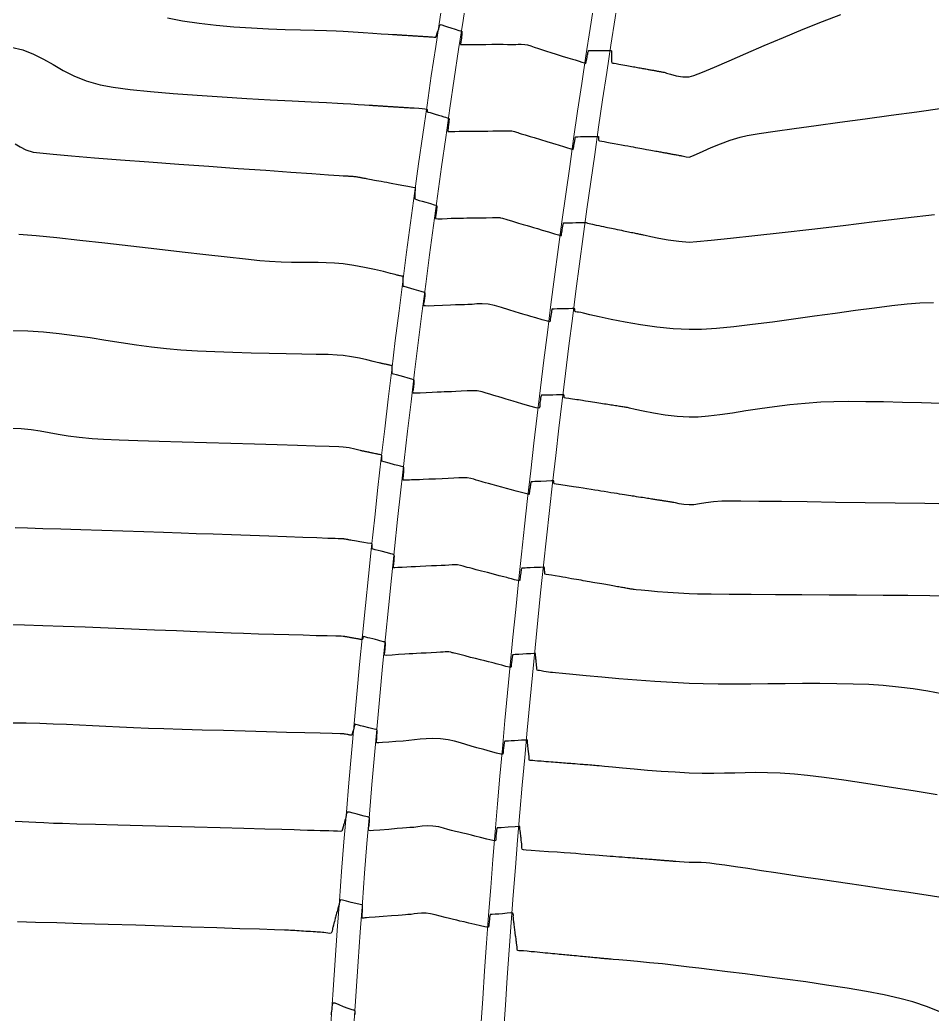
# Model space of a CAD drawing. Header units: millimetres. Extents: x 340454 to 342791, y 6993867 to 6995092.
# Drawn here: x 341936.1 to 342015.2, y 6994591.7 to 6994678 of the extents above; entities that cross this region are included whole.
import ezdxf

# ---------------------------------------------------------------- set-up
doc = ezdxf.new("R2010")
doc.units = ezdxf.units.MM
doc.header["$LTSCALE"] = 10
for name, color, linetype in [('T-HM-CURVA_INTERMEDIARIA', 45, 'Continuous'), ('T-HM-CURVA_MESTRA', 20, 'Continuous'), ('URB-Calçadas', 2, 'Continuous'), ('URB-Quadras', 3, 'Continuous')]:
    doc.layers.add(name, color=color, linetype=linetype)

msp = doc.modelspace()

# ---------------------------------------------------------------- linework, layer by layer
at = {"layer": 'T-HM-CURVA_INTERMEDIARIA', "color": 45, "linetype": 'Continuous', "lineweight": -3, "flags": 128}
for points, elevation in [([(341948.898, 6994678.131), (341950.219, 6994677.877), (341951.641, 6994677.667), (341953.131, 6994677.498), (341954.655, 6994677.364), (341956.181, 6994677.261), (341957.677, 6994677.182), (341959.108, 6994677.125), (341960.442, 6994677.082), (341961.646, 6994677.05), (341962.687, 6994677.023), (341963.532, 6994676.997), (341964.149, 6994676.967), (341965.012, 6994676.908), (341965.884, 6994676.851), (341966.713, 6994676.799), (341967.448, 6994676.754), (341968.038, 6994676.718), (341968.431, 6994676.695), (341968.577, 6994676.686), (341968.671, 6994676.68), (341968.725, 6994676.677), (341968.772, 6994676.674), (341968.826, 6994676.671), (341968.881, 6994676.667), (341968.939, 6994676.663), (341968.999, 6994676.66), (341969.062, 6994676.656), (341969.127, 6994676.651), (341969.195, 6994676.647), (341969.266, 6994676.643), (341969.34, 6994676.638), (341969.417, 6994676.633), (341969.498, 6994676.628), (341969.583, 6994676.623), (341969.672, 6994676.617), (341969.765, 6994676.611), (341969.862, 6994676.605), (341969.913, 6994676.602), (341969.965, 6994676.598), (341970.019, 6994676.595), (341970.073, 6994676.591), (341970.129, 6994676.588), (341970.187, 6994676.584), (341970.246, 6994676.581), (341970.307, 6994676.577), (341970.37, 6994676.573), (341970.434, 6994676.569), (341970.5, 6994676.564), (341970.568, 6994676.56), (341970.638, 6994676.556), (341970.71, 6994676.551), (341970.784, 6994676.546), (341970.861, 6994676.542), (341970.939, 6994676.537), (341971.021, 6994676.531), (341971.104, 6994676.526), (341971.191, 6994676.521), (341971.28, 6994676.515), (341971.373, 6994676.509), (341971.468, 6994676.503), (341971.567, 6994676.497), (341971.669, 6994676.49), (341971.776, 6994676.484), (341971.895, 6994676.476), (341971.999, 6994676.469), (341972.088, 6994676.457), (341972.167, 6994676.459), (341972.221, 6994676.589), (341972.29, 6994676.8), (341972.353, 6994676.975), (341972.396, 6994677.095), (341972.43, 6994677.189), (341972.463, 6994677.283), (341972.492, 6994677.422), (341972.559, 6994677.549), (341972.692, 6994677.532), (341972.92, 6994677.449), (341973.195, 6994677.35), (341973.487, 6994677.259), (341973.856, 6994677.143), (341974.172, 6994677.045), (341974.309, 6994677.002), (341974.374, 6994676.982), (341974.43, 6994676.967), (341974.441, 6994676.891), (341974.44, 6994676.838), (341974.437, 6994676.785), (341974.432, 6994676.726), (341974.425, 6994676.664), (341974.418, 6994676.606), (341974.41, 6994676.548), (341974.402, 6994676.479), (341974.387, 6994676.363), (341974.367, 6994676.202), (341974.351, 6994676.077), (341974.339, 6994675.98), (341974.324, 6994675.901), (341974.321, 6994675.832), (341974.485, 6994675.826), (341974.861, 6994675.829), (341975.309, 6994675.833), (341975.661, 6994675.833), (341976.061, 6994675.834), (341976.514, 6994675.834), (341977.023, 6994675.835), (341977.55, 6994675.835), (341978.025, 6994675.835), (341978.403, 6994675.834), (341978.642, 6994675.834), (341978.809, 6994675.834), (341978.941, 6994675.834), (341979.107, 6994675.834), (341979.326, 6994675.846), (341979.579, 6994675.857), (341979.884, 6994675.834), (341980.138, 6994675.778), (341980.406, 6994675.692), (341980.71, 6994675.584), (341981.07, 6994675.465), (341981.437, 6994675.351), (341981.783, 6994675.243), (341982.159, 6994675.126), (341982.616, 6994674.984), (341983.139, 6994674.822), (341983.633, 6994674.669), (341984.027, 6994674.547), (341984.253, 6994674.477), (341984.429, 6994674.423), (341984.606, 6994674.368), (341984.828, 6994674.298), (341985.076, 6994674.22), (341985.197, 6994674.185), (341985.213, 6994674.276), (341985.223, 6994674.33), (341985.24, 6994674.429), (341985.268, 6994674.582), (341985.291, 6994674.713), (341985.31, 6994674.82), (341985.329, 6994674.925), (341985.343, 6994675.001), (341985.355, 6994675.062), (341985.367, 6994675.119), (341985.38, 6994675.17), (341985.404, 6994675.244), (341985.427, 6994675.289), (341985.486, 6994675.286), (341985.553, 6994675.286), (341985.741, 6994675.291), (341986.186, 6994675.3), (341986.72, 6994675.306), (341987.099, 6994675.304), (341987.299, 6994675.297), (341987.372, 6994675.288), (341987.387, 6994675.282), (341987.4, 6994675.264), (341987.413, 6994675.215), (341987.409, 6994675.123), (341987.399, 6994675.004), (341987.405, 6994674.88), (341987.411, 6994674.755), (341987.416, 6994674.629), (341987.422, 6994674.499), (341987.417, 6994674.35), (341987.434, 6994674.238), (341987.532, 6994674.208), (341987.653, 6994674.199), (341987.814, 6994674.169), (341988.046, 6994674.127), (341988.23, 6994674.093), (341988.404, 6994674.062), (341988.575, 6994674.03), (341988.729, 6994674.002), (341988.886, 6994673.974), (341989.028, 6994673.948), (341989.171, 6994673.921), (341989.302, 6994673.897), (341989.433, 6994673.874), (341989.555, 6994673.851), (341989.676, 6994673.829), (341989.789, 6994673.808), (341989.901, 6994673.788), (341990.007, 6994673.769), (341990.111, 6994673.75), (341990.209, 6994673.732), (341990.306, 6994673.714), (341990.398, 6994673.697), (341990.488, 6994673.681), (341990.575, 6994673.665), (341990.659, 6994673.65), (341990.74, 6994673.635), (341990.82, 6994673.62), (341990.896, 6994673.606), (341990.971, 6994673.593), (341991.043, 6994673.58), (341991.113, 6994673.567), (341991.181, 6994673.554), (341991.247, 6994673.542), (341991.311, 6994673.531), (341991.374, 6994673.519), (341991.435, 6994673.508), (341991.494, 6994673.497), (341991.552, 6994673.487), (341991.608, 6994673.476), (341991.663, 6994673.466), (341991.718, 6994673.456), (341991.769, 6994673.447), (341991.851, 6994673.432), (341991.907, 6994673.422), (341991.965, 6994673.411), (341992.057, 6994673.395), (341992.192, 6994673.345), (341992.538, 6994673.234), (341993.025, 6994673.108), (341993.586, 6994673.018), (341994.149, 6994673.013), (341994.561, 6994673.131), (341995.309, 6994673.422), (341996.345, 6994673.856), (341997.615, 6994674.404), (341999.069, 6994675.036), (342000.656, 6994675.722), (342002.324, 6994676.434), (342004.023, 6994677.141), (342005.702, 6994677.814), (342007.308, 6994678.423)], 698), ([(341935.339, 6994675.58), (341936.371, 6994675.345), (341937.292, 6994674.993), (341938.148, 6994674.558), (341938.985, 6994674.074), (341939.85, 6994673.573), (341940.79, 6994673.091), (341941.85, 6994672.659), (341943.078, 6994672.312), (341944.198, 6994672.113), (341945.673, 6994671.923), (341947.427, 6994671.743), (341949.388, 6994671.574), (341951.481, 6994671.416), (341953.634, 6994671.272), (341955.771, 6994671.142), (341957.82, 6994671.026), (341959.706, 6994670.926), (341961.356, 6994670.843), (341962.695, 6994670.777), (341963.651, 6994670.73), (341964.149, 6994670.703), (341964.803, 6994670.659), (341965.445, 6994670.618), (341965.999, 6994670.584), (341966.387, 6994670.561), (341966.535, 6994670.552), (341966.586, 6994670.549), (341966.64, 6994670.545), (341966.699, 6994670.542), (341966.763, 6994670.537), (341966.832, 6994670.533), (341966.906, 6994670.528), (341966.988, 6994670.523), (341967.077, 6994670.518), (341967.175, 6994670.511), (341967.228, 6994670.508), (341967.283, 6994670.504), (341967.341, 6994670.501), (341967.403, 6994670.497), (341967.467, 6994670.493), (341967.536, 6994670.488), (341967.608, 6994670.484), (341967.685, 6994670.479), (341967.766, 6994670.474), (341967.852, 6994670.468), (341967.944, 6994670.463), (341968.042, 6994670.456), (341968.094, 6994670.453), (341968.147, 6994670.45), (341968.202, 6994670.446), (341968.259, 6994670.443), (341968.318, 6994670.439), (341968.379, 6994670.435), (341968.443, 6994670.431), (341968.509, 6994670.427), (341968.578, 6994670.422), (341968.649, 6994670.418), (341968.723, 6994670.413), (341968.8, 6994670.408), (341968.881, 6994670.403), (341968.965, 6994670.398), (341969.052, 6994670.392), (341969.144, 6994670.387), (341969.239, 6994670.381), (341969.34, 6994670.374), (341969.443, 6994670.368), (341969.555, 6994670.361), (341969.668, 6994670.353), (341969.792, 6994670.346), (341969.917, 6994670.338), (341970.055, 6994670.329), (341970.307, 6994670.315), (341970.709, 6994670.291), (341971.004, 6994670.269), (341971.234, 6994670.232), (341971.353, 6994670.208), (341971.435, 6994670.193), (341971.434, 6994670.104), (341971.43, 6994670.047), (341971.433, 6994669.988), (341971.506, 6994669.962), (341971.671, 6994669.913), (341971.867, 6994669.856), (341972.111, 6994669.781), (341972.396, 6994669.695), (341972.629, 6994669.624), (341972.867, 6994669.551), (341973.026, 6994669.503), (341973.164, 6994669.461), (341973.252, 6994669.434), (341973.306, 6994669.422), (341973.319, 6994669.35), (341973.319, 6994669.291), (341973.316, 6994669.238), (341973.312, 6994669.179), (341973.305, 6994669.117), (341973.294, 6994669.019), (341973.286, 6994668.952), (341973.276, 6994668.873), (341973.255, 6994668.69), (341973.235, 6994668.52), (341973.225, 6994668.432), (341973.211, 6994668.359), (341973.207, 6994668.284), (341973.41, 6994668.28), (341973.822, 6994668.287), (341974.19, 6994668.293), (341974.401, 6994668.295), (341974.568, 6994668.296), (341974.779, 6994668.298), (341975.03, 6994668.3), (341975.376, 6994668.303), (341975.798, 6994668.307), (341976.275, 6994668.31), (341976.693, 6994668.314), (341977.124, 6994668.317), (341977.53, 6994668.32), (341977.872, 6994668.322), (341978.112, 6994668.324), (341978.373, 6994668.332), (341978.585, 6994668.339), (341978.77, 6994668.328), (341979.006, 6994668.268), (341979.165, 6994668.209), (341979.283, 6994668.173), (341979.401, 6994668.138), (341979.587, 6994668.082), (341979.93, 6994667.978), (341980.343, 6994667.853), (341980.713, 6994667.741), (341981.243, 6994667.581), (341981.812, 6994667.409), (341982.301, 6994667.261), (341982.591, 6994667.174), (341982.793, 6994667.113), (341982.953, 6994667.064), (341983.155, 6994667.003), (341983.501, 6994666.891), (341983.889, 6994666.766), (341984.096, 6994666.72), (341984.127, 6994666.821), (341984.135, 6994666.952), (341984.154, 6994667.061), (341984.173, 6994667.171), (341984.199, 6994667.326), (341984.219, 6994667.442), (341984.235, 6994667.537), (341984.247, 6994667.598), (341984.259, 6994667.655), (341984.271, 6994667.707), (341984.292, 6994667.774), (341984.316, 6994667.823), (341984.376, 6994667.823), (341984.483, 6994667.824), (341984.731, 6994667.826), (341985.027, 6994667.827), (341985.341, 6994667.832), (341985.751, 6994667.84), (341986.112, 6994667.843), (341986.277, 6994667.834), (341986.291, 6994667.744), (341986.287, 6994667.645), (341986.285, 6994667.557), (341986.296, 6994667.48), (341986.381, 6994667.457), (341986.561, 6994667.428), (341986.776, 6994667.393), (341986.996, 6994667.353), (341987.301, 6994667.297), (341987.639, 6994667.235), (341987.957, 6994667.177), (341988.288, 6994667.117), (341988.555, 6994667.068), (341988.827, 6994667.018), (341989.08, 6994666.972), (341989.284, 6994666.935), (341989.495, 6994666.896), (341989.695, 6994666.86), (341989.855, 6994666.831), (341990.025, 6994666.8), (341990.186, 6994666.77), (341990.315, 6994666.747), (341990.454, 6994666.721), (341990.646, 6994666.686), (341990.81, 6994666.656), (341990.972, 6994666.627), (341991.109, 6994666.602), (341991.246, 6994666.577), (341991.365, 6994666.555), (341991.481, 6994666.534), (341991.585, 6994666.515), (341991.686, 6994666.496), (341991.778, 6994666.48), (341991.866, 6994666.464), (341991.947, 6994666.449), (341992.025, 6994666.435), (341992.097, 6994666.421), (341992.166, 6994666.409), (341992.231, 6994666.397), (341992.293, 6994666.386), (341992.352, 6994666.375), (341992.407, 6994666.365), (341992.461, 6994666.355), (341992.511, 6994666.346), (341992.56, 6994666.337), (341992.65, 6994666.32), (341992.732, 6994666.305), (341992.808, 6994666.292), (341992.878, 6994666.279), (341992.943, 6994666.267), (341993.003, 6994666.256), (341993.059, 6994666.246), (341993.111, 6994666.236), (341993.206, 6994666.219), (341993.29, 6994666.204), (341993.364, 6994666.19), (341993.431, 6994666.178), (341993.491, 6994666.167), (341993.545, 6994666.157), (341993.645, 6994666.122), (341993.877, 6994666.064), (341994.149, 6994666.047), (341994.369, 6994666.123), (341994.784, 6994666.31), (341995.359, 6994666.575), (341996.058, 6994666.888), (341996.848, 6994667.216), (341997.694, 6994667.529), (341998.562, 6994667.796), (341999.187, 6994667.926), (342000.217, 6994668.098), (342001.592, 6994668.306), (342003.257, 6994668.544), (342005.152, 6994668.806), (342007.221, 6994669.088), (342009.406, 6994669.383), (342011.649, 6994669.686), (342013.893, 6994669.992), (342016.08, 6994670.296)], 699), ([(342015.324, 6994653.414), (342014.135, 6994653.369), (342013.038, 6994653.287), (342011.717, 6994653.147), (342010.211, 6994652.962), (342008.564, 6994652.742), (342006.815, 6994652.498), (342005.006, 6994652.243), (342003.18, 6994651.987), (342001.376, 6994651.743), (341999.637, 6994651.521), (341998.003, 6994651.332), (341996.516, 6994651.189), (341995.218, 6994651.103), (341994.149, 6994651.085), (341992.758, 6994651.157), (341991.336, 6994651.302), (341989.933, 6994651.5), (341988.6, 6994651.727), (341987.387, 6994651.963), (341986.345, 6994652.185), (341985.525, 6994652.373), (341984.976, 6994652.505), (341984.75, 6994652.559), (341984.549, 6994652.59), (341984.424, 6994652.61), (341984.328, 6994652.617), (341984.247, 6994652.637), (341984.231, 6994652.776), (341984.229, 6994652.901), (341984.144, 6994652.912), (341984.001, 6994652.909), (341983.672, 6994652.903), (341983.29, 6994652.894), (341982.987, 6994652.888), (341982.687, 6994652.882), (341982.435, 6994652.876), (341982.327, 6994652.874), (341982.275, 6994652.878), (341982.248, 6994652.835), (341982.227, 6994652.765), (341982.213, 6994652.704), (341982.202, 6994652.647), (341982.191, 6994652.586), (341982.173, 6994652.466), (341982.151, 6994652.326), (341982.139, 6994652.248), (341982.127, 6994652.171), (341982.115, 6994652.095), (341982.103, 6994652.019), (341982.1, 6994651.893), (341982.064, 6994651.767), (341981.848, 6994651.809), (341981.386, 6994651.942), (341980.852, 6994652.105), (341980.417, 6994652.235), (341980.14, 6994652.314), (341979.924, 6994652.376), (341979.708, 6994652.438), (341979.431, 6994652.517), (341979.054, 6994652.636), (341978.507, 6994652.816), (341977.877, 6994653.013), (341977.251, 6994653.187), (341976.715, 6994653.293), (341976.18, 6994653.331), (341975.72, 6994653.315), (341975.315, 6994653.279), (341974.949, 6994653.254), (341974.651, 6994653.247), (341974.42, 6994653.242), (341974.188, 6994653.236), (341973.891, 6994653.229), (341973.433, 6994653.21), (341972.748, 6994653.176), (341972.017, 6994653.146), (341971.523, 6994653.135), (341971.267, 6994653.142), (341971.173, 6994653.155), (341971.153, 6994653.165), (341971.134, 6994653.193), (341971.122, 6994653.258), (341971.148, 6994653.378), (341971.195, 6994653.576), (341971.223, 6994653.854), (341971.238, 6994653.998), (341971.244, 6994654.061), (341971.247, 6994654.12), (341971.249, 6994654.173), (341971.248, 6994654.23), (341971.243, 6994654.285), (341971.18, 6994654.315), (341970.906, 6994654.394), (341970.308, 6994654.566), (341969.709, 6994654.739), (341969.433, 6994654.818), (341969.352, 6994654.841), (341969.351, 6994654.98), (341969.352, 6994655.15), (341969.352, 6994655.252), (341969.352, 6994655.336), (341969.352, 6994655.403), (341969.352, 6994655.47), (341969.353, 6994655.592), (341969.352, 6994655.7), (341969.289, 6994655.713), (341969.199, 6994655.731), (341969.117, 6994655.748), (341969.042, 6994655.764), (341968.974, 6994655.778), (341968.911, 6994655.791), (341968.853, 6994655.804), (341968.799, 6994655.815), (341968.65, 6994655.855), (341968.24, 6994655.963), (341967.624, 6994656.117), (341966.854, 6994656.297), (341965.983, 6994656.481), (341965.063, 6994656.65), (341964.149, 6994656.782), (341963.391, 6994656.855), (341962.668, 6994656.893), (341961.957, 6994656.908), (341961.233, 6994656.909), (341960.474, 6994656.907), (341959.658, 6994656.914), (341958.761, 6994656.938), (341957.759, 6994656.993), (341956.923, 6994657.065), (341955.676, 6994657.195), (341954.088, 6994657.371), (341952.228, 6994657.582), (341950.167, 6994657.82), (341947.976, 6994658.073), (341945.724, 6994658.331), (341943.481, 6994658.585), (341941.317, 6994658.824), (341939.304, 6994659.037), (341937.51, 6994659.215), (341936.006, 6994659.347)], 701), ([(342015.974, 6994644.69), (342014.304, 6994644.736), (342012.638, 6994644.778), (342011.009, 6994644.812), (342009.452, 6994644.833), (342008, 6994644.839), (342006.689, 6994644.824), (342005.551, 6994644.785), (342004.202, 6994644.691), (342002.866, 6994644.557), (342001.554, 6994644.393), (342000.28, 6994644.213), (341999.057, 6994644.029), (341997.897, 6994643.853), (341996.814, 6994643.698), (341995.819, 6994643.576), (341994.927, 6994643.5), (341994.149, 6994643.482), (341993.103, 6994643.544), (341992.05, 6994643.669), (341991.051, 6994643.831), (341990.165, 6994644.004), (341989.453, 6994644.161), (341988.973, 6994644.276), (341988.787, 6994644.323), (341988.694, 6994644.337), (341988.601, 6994644.352), (341988.505, 6994644.367), (341988.404, 6994644.383), (341988.303, 6994644.398), (341988.197, 6994644.415), (341988.089, 6994644.432), (341987.976, 6994644.45), (341987.862, 6994644.468), (341987.742, 6994644.486), (341987.621, 6994644.505), (341987.493, 6994644.526), (341987.364, 6994644.546), (341987.227, 6994644.567), (341987.09, 6994644.589), (341986.943, 6994644.612), (341986.797, 6994644.635), (341986.638, 6994644.66), (341986.482, 6994644.684), (341986.312, 6994644.711), (341986.14, 6994644.738), (341985.959, 6994644.766), (341985.774, 6994644.795), (341985.579, 6994644.826), (341985.378, 6994644.857), (341985.167, 6994644.89), (341985.014, 6994644.914), (341984.883, 6994644.935), (341984.719, 6994644.961), (341984.552, 6994644.987), (341984.409, 6994645.009), (341984.23, 6994645.037), (341984.033, 6994645.068), (341983.862, 6994645.095), (341983.695, 6994645.121), (341983.446, 6994645.152), (341983.309, 6994645.182), (341983.293, 6994645.278), (341983.295, 6994645.362), (341983.289, 6994645.442), (341983.18, 6994645.441), (341982.928, 6994645.433), (341982.626, 6994645.423), (341982.309, 6994645.414), (341981.898, 6994645.402), (341981.542, 6994645.392), (341981.388, 6994645.388), (341981.337, 6994645.393), (341981.309, 6994645.348), (341981.287, 6994645.269), (341981.275, 6994645.217), (341981.264, 6994645.16), (341981.255, 6994645.099), (341981.238, 6994644.987), (341981.206, 6994644.769), (341981.205, 6994644.595), (341981.202, 6994644.409), (341981.133, 6994644.279), (341980.879, 6994644.31), (341980.329, 6994644.451), (341979.622, 6994644.655), (341978.895, 6994644.873), (341978.286, 6994645.059), (341977.933, 6994645.165), (341977.643, 6994645.245), (341977.413, 6994645.309), (341977.123, 6994645.389), (341976.847, 6994645.479), (341976.543, 6994645.586), (341976.191, 6994645.689), (341975.773, 6994645.765), (341975.358, 6994645.788), (341974.879, 6994645.778), (341974.384, 6994645.749), (341973.919, 6994645.717), (341973.532, 6994645.697), (341973.183, 6994645.686), (341972.911, 6994645.678), (341972.638, 6994645.67), (341972.289, 6994645.659), (341971.866, 6994645.64), (341971.336, 6994645.61), (341970.81, 6994645.584), (341970.466, 6994645.575), (341970.29, 6994645.578), (341970.226, 6994645.587), (341970.212, 6994645.593), (341970.199, 6994645.616), (341970.192, 6994645.68), (341970.212, 6994645.793), (341970.242, 6994645.905), (341970.251, 6994646.009), (341970.259, 6994646.093), (341970.265, 6994646.155), (341970.271, 6994646.218), (341970.282, 6994646.329), (341970.291, 6994646.428), (341970.296, 6994646.49), (341970.299, 6994646.543), (341970.301, 6994646.594), (341970.3, 6994646.644), (341970.294, 6994646.708), (341970.244, 6994646.742), (341970.105, 6994646.781), (341969.779, 6994646.871), (341969.39, 6994646.979), (341969.076, 6994647.066), (341968.754, 6994647.155), (341968.502, 6994647.226), (341968.399, 6994647.256), (341968.398, 6994647.332), (341968.397, 6994647.435), (341968.396, 6994647.593), (341968.395, 6994647.74), (341968.394, 6994647.84), (341968.394, 6994647.906), (341968.393, 6994647.959), (341968.333, 6994647.972), (341968.259, 6994647.987), (341968.189, 6994648.002), (341968.124, 6994648.015), (341968.063, 6994648.028), (341968.005, 6994648.04), (341967.951, 6994648.051), (341967.9, 6994648.062), (341967.806, 6994648.082), (341967.722, 6994648.099), (341967.646, 6994648.115), (341967.577, 6994648.129), (341967.515, 6994648.142), (341967.458, 6994648.154), (341967.406, 6994648.165), (341967.337, 6994648.179), (341967.275, 6994648.192), (341967.221, 6994648.203), (341967.088, 6994648.239), (341966.729, 6994648.333), (341966.2, 6994648.461), (341965.557, 6994648.604), (341964.855, 6994648.738), (341964.149, 6994648.843), (341963.623, 6994648.883), (341962.824, 6994648.916), (341961.792, 6994648.943), (341960.569, 6994648.969), (341959.195, 6994648.995), (341957.712, 6994649.024), (341956.159, 6994649.058), (341954.578, 6994649.101), (341953.009, 6994649.155), (341951.493, 6994649.222), (341950.072, 6994649.306), (341948.811, 6994649.415), (341947.525, 6994649.566), (341946.217, 6994649.747), (341944.893, 6994649.948), (341943.555, 6994650.158), (341942.207, 6994650.366), (341940.855, 6994650.56), (341939.501, 6994650.73), (341938.149, 6994650.866), (341936.804, 6994650.955), (341935.469, 6994650.987)], 702), ([(342017.007, 6994635.958), (342014.579, 6994635.993), (342012.017, 6994636.03), (342009.408, 6994636.068), (342006.835, 6994636.104), (342004.385, 6994636.137), (342002.143, 6994636.166), (342000.195, 6994636.188), (341998.626, 6994636.203), (341997.522, 6994636.207), (341996.967, 6994636.201), (341996.249, 6994636.142), (341995.603, 6994636.056), (341995.034, 6994635.968), (341994.548, 6994635.901), (341994.149, 6994635.879), (341993.695, 6994635.916), (341993.27, 6994635.987), (341992.953, 6994636.055), (341992.824, 6994636.087), (341992.729, 6994636.101), (341992.678, 6994636.109), (341992.623, 6994636.118), (341992.565, 6994636.127), (341992.504, 6994636.137), (341992.438, 6994636.147), (341992.368, 6994636.158), (341992.293, 6994636.17), (341992.212, 6994636.183), (341992.125, 6994636.196), (341992.031, 6994636.211), (341991.981, 6994636.219), (341991.929, 6994636.227), (341991.875, 6994636.235), (341991.818, 6994636.244), (341991.759, 6994636.254), (341991.697, 6994636.263), (341991.633, 6994636.273), (341991.565, 6994636.284), (341991.494, 6994636.295), (341991.419, 6994636.307), (341991.341, 6994636.319), (341991.258, 6994636.332), (341991.172, 6994636.346), (341991.079, 6994636.36), (341990.983, 6994636.375), (341990.878, 6994636.392), (341990.771, 6994636.408), (341990.653, 6994636.427), (341990.532, 6994636.446), (341990.396, 6994636.467), (341990.26, 6994636.489), (341990.103, 6994636.513), (341989.946, 6994636.538), (341989.764, 6994636.566), (341989.575, 6994636.596), (341989.367, 6994636.629), (341989.214, 6994636.653), (341989.073, 6994636.675), (341988.897, 6994636.702), (341988.714, 6994636.731), (341988.544, 6994636.758), (341988.332, 6994636.791), (341988.108, 6994636.826), (341987.898, 6994636.859), (341987.637, 6994636.9), (341987.36, 6994636.943), (341987.094, 6994636.985), (341986.764, 6994637.037), (341986.495, 6994637.079), (341986.242, 6994637.119), (341985.968, 6994637.162), (341985.635, 6994637.214), (341985.28, 6994637.27), (341984.94, 6994637.323), (341984.566, 6994637.382), (341984.115, 6994637.452), (341983.567, 6994637.538), (341983.02, 6994637.622), (341982.598, 6994637.688), (341982.427, 6994637.717), (341982.42, 6994637.807), (341982.42, 6994637.883), (341982.407, 6994637.964), (341982.203, 6994637.963), (341981.758, 6994637.946), (341981.278, 6994637.925), (341980.969, 6994637.912), (341980.759, 6994637.904), (341980.583, 6994637.898), (341980.507, 6994637.895), (341980.45, 6994637.896), (341980.427, 6994637.852), (341980.406, 6994637.775), (341980.395, 6994637.723), (341980.384, 6994637.666), (341980.375, 6994637.605), (341980.362, 6994637.511), (341980.341, 6994637.361), (341980.312, 6994637.156), (341980.29, 6994636.995), (341980.28, 6994636.927), (341980.272, 6994636.868), (341980.26, 6994636.784), (341980.169, 6994636.806), (341979.959, 6994636.864), (341979.708, 6994636.932), (341979.486, 6994636.991), (341979.147, 6994637.082), (341978.738, 6994637.192), (341978.307, 6994637.308), (341977.902, 6994637.416), (341977.454, 6994637.537), (341977.06, 6994637.643), (341976.734, 6994637.731), (341976.489, 6994637.797), (341976.275, 6994637.855), (341976.104, 6994637.901), (341975.89, 6994637.958), (341975.684, 6994638.024), (341975.459, 6994638.101), (341975.198, 6994638.175), (341974.888, 6994638.229), (341974.542, 6994638.245), (341974.166, 6994638.227), (341973.737, 6994638.195), (341973.231, 6994638.166), (341972.728, 6994638.147), (341972.151, 6994638.125), (341971.579, 6994638.102), (341971.088, 6994638.083), (341970.755, 6994638.07), (341970.379, 6994638.056), (341970.065, 6994638.044), (341969.901, 6994638.038), (341969.794, 6994638.034), (341969.687, 6994638.03), (341969.487, 6994638.02), (341969.329, 6994638.015), (341969.337, 6994638.101), (341969.347, 6994638.221), (341969.361, 6994638.382), (341969.372, 6994638.512), (341969.38, 6994638.602), (341969.388, 6994638.695), (341969.395, 6994638.775), (341969.402, 6994638.85), (341969.406, 6994638.913), (341969.409, 6994638.972), (341969.41, 6994639.025), (341969.407, 6994639.105), (341969.388, 6994639.16), (341969.307, 6994639.181), (341969.118, 6994639.229), (341968.892, 6994639.287), (341968.583, 6994639.37), (341968.117, 6994639.495), (341967.691, 6994639.611), (341967.503, 6994639.664), (341967.502, 6994639.748), (341967.501, 6994639.829), (341967.499, 6994639.906), (341967.498, 6994640.009), (341967.506, 6994640.112), (341967.495, 6994640.207), (341967.395, 6994640.237), (341967.296, 6994640.248), (341967.225, 6994640.263), (341967.159, 6994640.276), (341967.097, 6994640.289), (341967.037, 6994640.302), (341966.982, 6994640.313), (341966.929, 6994640.324), (341966.832, 6994640.344), (341966.744, 6994640.363), (341966.664, 6994640.379), (341966.592, 6994640.394), (341966.525, 6994640.408), (341966.464, 6994640.421), (341966.408, 6994640.433), (341966.356, 6994640.443), (341966.264, 6994640.463), (341966.184, 6994640.479), (341966.114, 6994640.494), (341966.053, 6994640.507), (341965.999, 6994640.518), (341965.928, 6994640.533), (341965.868, 6994640.545), (341965.816, 6994640.556), (341965.759, 6994640.568), (341965.699, 6994640.58), (341965.643, 6994640.592), (341965.502, 6994640.629), (341965.146, 6994640.718), (341964.665, 6994640.82), (341964.149, 6994640.903), (341963.76, 6994640.924), (341962.925, 6994640.955), (341961.71, 6994640.992), (341960.182, 6994641.036), (341958.409, 6994641.086), (341956.456, 6994641.14), (341954.39, 6994641.197), (341952.279, 6994641.258), (341950.188, 6994641.319), (341948.186, 6994641.382), (341946.337, 6994641.444), (341944.71, 6994641.505), (341943.37, 6994641.563), (341942.385, 6994641.619), (341941.257, 6994641.72), (341940.285, 6994641.85), (341939.426, 6994641.995), (341938.635, 6994642.143), (341937.868, 6994642.28), (341937.081, 6994642.395), (341936.228, 6994642.473), (341935.265, 6994642.502)], 703), ([(342016.645, 6994627.967), (342015.026, 6994627.994), (342013.103, 6994628.017), (342010.953, 6994628.036), (342008.653, 6994628.053), (342006.282, 6994628.067), (342003.915, 6994628.079), (342001.631, 6994628.091), (341999.507, 6994628.103), (341997.619, 6994628.116), (341996.045, 6994628.129), (341994.863, 6994628.145), (341994.149, 6994628.164), (341993.22, 6994628.215), (341992.284, 6994628.28), (341991.394, 6994628.351), (341990.606, 6994628.421), (341989.972, 6994628.481), (341989.548, 6994628.524), (341989.386, 6994628.54), (341989.313, 6994628.549), (341989.24, 6994628.559), (341989.165, 6994628.572), (341989.089, 6994628.585), (341989.009, 6994628.599), (341988.927, 6994628.614), (341988.842, 6994628.628), (341988.754, 6994628.644), (341988.663, 6994628.66), (341988.568, 6994628.676), (341988.47, 6994628.693), (341988.367, 6994628.711), (341988.262, 6994628.729), (341988.151, 6994628.749), (341988.038, 6994628.769), (341987.916, 6994628.79), (341987.793, 6994628.811), (341987.66, 6994628.834), (341987.527, 6994628.858), (341987.382, 6994628.883), (341987.237, 6994628.908), (341987.076, 6994628.936), (341986.916, 6994628.964), (341986.739, 6994628.995), (341986.559, 6994629.027), (341986.366, 6994629.06), (341986.166, 6994629.095), (341985.951, 6994629.133), (341985.795, 6994629.16), (341985.658, 6994629.184), (341985.487, 6994629.214), (341985.311, 6994629.244), (341985.156, 6994629.271), (341984.963, 6994629.305), (341984.764, 6994629.34), (341984.588, 6994629.37), (341984.367, 6994629.409), (341984.14, 6994629.448), (341983.938, 6994629.484), (341983.685, 6994629.528), (341983.423, 6994629.574), (341983.188, 6994629.615), (341982.895, 6994629.666), (341982.532, 6994629.729), (341982.197, 6994629.787), (341981.969, 6994629.827), (341981.757, 6994629.855), (341981.635, 6994629.885), (341981.617, 6994629.984), (341981.618, 6994630.081), (341981.611, 6994630.157), (341981.604, 6994630.227), (341981.599, 6994630.289), (341981.593, 6994630.352), (341981.591, 6994630.419), (341981.581, 6994630.479), (341981.479, 6994630.479), (341981.25, 6994630.467), (341980.977, 6994630.452), (341980.702, 6994630.44), (341980.357, 6994630.425), (341980.057, 6994630.412), (341979.916, 6994630.406), (341979.834, 6994630.402), (341979.767, 6994630.399), (341979.682, 6994630.395), (341979.624, 6994630.396), (341979.602, 6994630.348), (341979.585, 6994630.288), (341979.571, 6994630.223), (341979.561, 6994630.166), (341979.553, 6994630.104), (341979.539, 6994630.006), (341979.532, 6994629.947), (341979.519, 6994629.85), (341979.499, 6994629.698), (341979.48, 6994629.56), (341979.466, 6994629.453), (341979.461, 6994629.359), (341979.444, 6994629.282), (341979.294, 6994629.312), (341979.004, 6994629.392), (341978.745, 6994629.464), (341978.595, 6994629.503), (341978.476, 6994629.534), (341978.326, 6994629.573), (341978.083, 6994629.637), (341977.68, 6994629.742), (341977.181, 6994629.872), (341976.656, 6994630.009), (341976.146, 6994630.142), (341975.685, 6994630.263), (341975.32, 6994630.358), (341975.101, 6994630.415), (341974.906, 6994630.465), (341974.712, 6994630.516), (341974.531, 6994630.574), (341974.322, 6994630.639), (341974.061, 6994630.687), (341973.837, 6994630.695), (341973.593, 6994630.682), (341973.315, 6994630.659), (341972.987, 6994630.638), (341972.627, 6994630.622), (341972.244, 6994630.604), (341971.812, 6994630.585), (341971.308, 6994630.562), (341970.813, 6994630.539), (341970.4, 6994630.519), (341970.029, 6994630.502), (341969.658, 6994630.485), (341969.263, 6994630.465), (341968.892, 6994630.446), (341968.615, 6994630.433), (341968.504, 6994630.431), (341968.505, 6994630.486), (341968.512, 6994630.539), (341968.518, 6994630.605), (341968.526, 6994630.708), (341968.538, 6994630.865), (341968.549, 6994631.002), (341968.557, 6994631.106), (341968.564, 6994631.197), (341968.57, 6994631.266), (341968.574, 6994631.329), (341968.577, 6994631.388), (341968.577, 6994631.441), (341968.575, 6994631.495), (341968.568, 6994631.549), (341968.505, 6994631.581), (341968.415, 6994631.605), (341968.278, 6994631.641), (341967.997, 6994631.714), (341967.448, 6994631.857), (341966.911, 6994631.998), (341966.666, 6994632.066), (341966.662, 6994632.117), (341966.663, 6994632.173), (341966.661, 6994632.248), (341966.659, 6994632.32), (341966.657, 6994632.409), (341966.655, 6994632.498), (341966.536, 6994632.522), (341966.257, 6994632.569), (341965.925, 6994632.626), (341965.598, 6994632.683), (341965.307, 6994632.734), (341965.109, 6994632.768), (341964.919, 6994632.801), (341964.799, 6994632.822), (341964.709, 6994632.838), (341964.635, 6994632.851), (341964.582, 6994632.86), (341964.535, 6994632.868), (341964.466, 6994632.88), (341964.417, 6994632.889), (341964.35, 6994632.901), (341964.289, 6994632.911), (341964.234, 6994632.921), (341964.184, 6994632.929), (341964.107, 6994632.933), (341963.928, 6994632.94), (341963.714, 6994632.948), (341963.445, 6994632.957), (341962.802, 6994632.981), (341961.845, 6994633.015), (341960.635, 6994633.058), (341959.231, 6994633.108), (341957.692, 6994633.163), (341956.08, 6994633.22), (341954.453, 6994633.277), (341952.871, 6994633.332), (341951.395, 6994633.383), (341950.088, 6994633.427), (341948.551, 6994633.478), (341946.847, 6994633.533), (341945.041, 6994633.592), (341943.199, 6994633.652), (341941.384, 6994633.711), (341939.661, 6994633.767), (341938.096, 6994633.818), (341936.752, 6994633.862), (341935.695, 6994633.897)], 704), ([(342015.64, 6994610.736), (342013.563, 6994611.067), (342011.477, 6994611.396), (342009.451, 6994611.708), (342007.552, 6994611.991), (342005.847, 6994612.23), (342004.405, 6994612.413), (342003.292, 6994612.526), (342002.039, 6994612.607), (342000.931, 6994612.647), (341999.93, 6994612.656), (341999, 6994612.644), (341998.105, 6994612.622), (341997.209, 6994612.598), (341996.275, 6994612.585), (341995.267, 6994612.59), (341994.149, 6994612.625), (341992.942, 6994612.689), (341991.718, 6994612.769), (341990.52, 6994612.858), (341989.387, 6994612.952), (341988.362, 6994613.043), (341987.484, 6994613.125), (341986.796, 6994613.192), (341986.337, 6994613.239), (341986.149, 6994613.258), (341986.002, 6994613.269), (341985.855, 6994613.281), (341985.703, 6994613.293), (341985.54, 6994613.306), (341985.35, 6994613.321), (341985.203, 6994613.332), (341985.063, 6994613.343), (341984.965, 6994613.351), (341984.903, 6994613.356), (341984.84, 6994613.361), (341984.703, 6994613.372), (341984.451, 6994613.392), (341984.245, 6994613.408), (341984.03, 6994613.425), (341983.874, 6994613.437), (341983.741, 6994613.448), (341983.574, 6994613.461), (341983.405, 6994613.474), (341983.26, 6994613.486), (341983.079, 6994613.5), (341982.894, 6994613.515), (341982.736, 6994613.527), (341982.538, 6994613.543), (341982.337, 6994613.559), (341982.164, 6994613.573), (341981.947, 6994613.59), (341981.725, 6994613.607), (341981.535, 6994613.622), (341981.296, 6994613.641), (341981.005, 6994613.664), (341980.747, 6994613.685), (341980.577, 6994613.698), (341980.399, 6994613.707), (341980.292, 6994613.721), (341980.279, 6994613.788), (341980.276, 6994613.866), (341980.255, 6994614.062), (341980.234, 6994614.26), (341980.226, 6994614.334), (341980.217, 6994614.409), (341980.206, 6994614.512), (341980.191, 6994614.652), (341980.175, 6994614.803), (341980.164, 6994614.912), (341980.157, 6994614.978), (341980.15, 6994615.043), (341980.129, 6994615.235), (341980.11, 6994615.415), (341980.102, 6994615.491), (341980.02, 6994615.488), (341979.83, 6994615.476), (341979.603, 6994615.461), (341979.323, 6994615.445), (341978.994, 6994615.426), (341978.712, 6994615.409), (341978.481, 6994615.395), (341978.287, 6994615.384), (341978.204, 6994615.379), (341978.15, 6994615.38), (341978.122, 6994615.321), (341978.109, 6994615.272), (341978.096, 6994615.205), (341978.088, 6994615.153), (341978.081, 6994615.101), (341978.07, 6994615.005), (341978.046, 6994614.802), (341978.023, 6994614.607), (341978.028, 6994614.399), (341977.983, 6994614.262), (341977.812, 6994614.274), (341977.441, 6994614.36), (341976.93, 6994614.497), (341976.339, 6994614.656), (341975.727, 6994614.813), (341975.245, 6994614.946), (341974.781, 6994615.093), (341974.309, 6994615.243), (341973.803, 6994615.382), (341973.235, 6994615.5), (341972.58, 6994615.584), (341971.919, 6994615.618), (341971.34, 6994615.604), (341970.817, 6994615.557), (341970.326, 6994615.495), (341969.843, 6994615.432), (341969.344, 6994615.387), (341968.711, 6994615.345), (341968.093, 6994615.301), (341967.559, 6994615.263), (341967.24, 6994615.244), (341967.088, 6994615.239), (341967.036, 6994615.241), (341967.027, 6994615.244), (341967.02, 6994615.257), (341967.016, 6994615.3), (341967.027, 6994615.384), (341967.041, 6994615.462), (341967.045, 6994615.528), (341967.049, 6994615.593), (341967.054, 6994615.677), (341967.061, 6994615.776), (341967.071, 6994615.943), (341967.08, 6994616.08), (341967.083, 6994616.143), (341967.085, 6994616.202), (341967.085, 6994616.255), (341967.081, 6994616.317), (341967.071, 6994616.374), (341967.01, 6994616.394), (341966.814, 6994616.443), (341966.377, 6994616.551), (341965.917, 6994616.664), (341965.649, 6994616.73), (341965.462, 6994616.777), (341965.34, 6994616.807), (341965.238, 6994616.834), (341965.164, 6994616.851), (341965.142, 6994616.777), (341965.105, 6994616.65), (341965.057, 6994616.487), (341965.024, 6994616.372), (341964.998, 6994616.284), (341964.98, 6994616.222), (341964.962, 6994616.16), (341964.924, 6994616.021), (341964.885, 6994615.895), (341964.797, 6994615.91), (341964.729, 6994615.922), (341964.666, 6994615.933), (341964.605, 6994615.944), (341964.548, 6994615.953), (341964.494, 6994615.963), (341964.443, 6994615.972), (341964.349, 6994615.988), (341964.263, 6994616.003), (341964.186, 6994616.017), (341964.114, 6994616.024), (341963.873, 6994616.03), (341963.198, 6994616.048), (341962.156, 6994616.076), (341960.813, 6994616.111), (341959.236, 6994616.153), (341957.492, 6994616.2), (341955.648, 6994616.25), (341953.77, 6994616.301), (341951.925, 6994616.353), (341950.18, 6994616.402), (341948.601, 6994616.448), (341947.256, 6994616.489), (341945.971, 6994616.535), (341944.743, 6994616.589), (341943.557, 6994616.647), (341942.402, 6994616.707), (341941.266, 6994616.767), (341940.136, 6994616.823), (341939, 6994616.872), (341937.846, 6994616.913), (341936.661, 6994616.941), (341935.433, 6994616.955)], 706), ([(342016.345, 6994601.773), (342014.705, 6994602.021), (342013.003, 6994602.276), (342011.295, 6994602.529), (342009.637, 6994602.773), (342008.084, 6994603.001), (342006.694, 6994603.207), (342005.523, 6994603.383), (342004.248, 6994603.576), (342002.951, 6994603.772), (342001.662, 6994603.967), (342000.415, 6994604.154), (341999.241, 6994604.33), (341998.173, 6994604.487), (341997.243, 6994604.623), (341996.484, 6994604.73), (341995.928, 6994604.804), (341995.606, 6994604.84), (341995.187, 6994604.86), (341994.849, 6994604.857), (341994.525, 6994604.85), (341994.149, 6994604.856), (341993.712, 6994604.882), (341993.303, 6994604.916), (341992.999, 6994604.944), (341992.874, 6994604.957), (341992.777, 6994604.964), (341992.723, 6994604.969), (341992.665, 6994604.973), (341992.603, 6994604.978), (341992.536, 6994604.983), (341992.463, 6994604.989), (341992.384, 6994604.995), (341992.298, 6994605.002), (341992.204, 6994605.01), (341992.153, 6994605.014), (341992.1, 6994605.018), (341992.044, 6994605.022), (341991.985, 6994605.027), (341991.923, 6994605.032), (341991.858, 6994605.037), (341991.789, 6994605.043), (341991.716, 6994605.048), (341991.638, 6994605.054), (341991.555, 6994605.061), (341991.468, 6994605.068), (341991.374, 6994605.075), (341991.275, 6994605.083), (341991.166, 6994605.092), (341991.054, 6994605.101), (341990.927, 6994605.111), (341990.797, 6994605.121), (341990.647, 6994605.133), (341990.497, 6994605.145), (341990.316, 6994605.159), (341990.129, 6994605.174), (341989.919, 6994605.19), (341989.763, 6994605.203), (341989.616, 6994605.214), (341989.433, 6994605.229), (341989.24, 6994605.244), (341989.055, 6994605.259), (341988.825, 6994605.277), (341988.579, 6994605.296), (341988.34, 6994605.315), (341988.042, 6994605.339), (341987.797, 6994605.358), (341987.563, 6994605.377), (341987.306, 6994605.397), (341986.996, 6994605.421), (341986.662, 6994605.448), (341986.331, 6994605.474), (341985.965, 6994605.503), (341985.526, 6994605.538), (341985.139, 6994605.568), (341984.747, 6994605.599), (341984.327, 6994605.632), (341983.856, 6994605.669), (341983.311, 6994605.713), (341982.707, 6994605.754), (341981.953, 6994605.8), (341981.162, 6994605.85), (341980.444, 6994605.9), (341979.998, 6994605.941), (341979.776, 6994605.971), (341979.695, 6994605.99), (341979.677, 6994606), (341979.651, 6994606.034), (341979.624, 6994606.125), (341979.619, 6994606.279), (341979.631, 6994606.396), (341979.619, 6994606.494), (341979.604, 6994606.631), (341979.584, 6994606.799), (341979.573, 6994606.897), (341979.562, 6994606.996), (341979.55, 6994607.097), (341979.538, 6994607.2), (341979.519, 6994607.365), (341979.504, 6994607.499), (341979.498, 6994607.549), (341979.492, 6994607.6), (341979.473, 6994607.797), (341979.448, 6994607.989), (341979.396, 6994607.988), (341979.338, 6994607.982), (341979.052, 6994607.962), (341978.44, 6994607.922), (341977.829, 6994607.881), (341977.551, 6994607.862), (341977.498, 6994607.864), (341977.473, 6994607.82), (341977.455, 6994607.746), (341977.444, 6994607.688), (341977.436, 6994607.634), (341977.428, 6994607.568), (341977.408, 6994607.383), (341977.385, 6994607.175), (341977.376, 6994607.094), (341977.368, 6994607.014), (341977.371, 6994606.88), (341977.338, 6994606.744), (341977.106, 6994606.778), (341976.611, 6994606.897), (341976.037, 6994607.044), (341975.57, 6994607.161), (341975.267, 6994607.233), (341975.026, 6994607.29), (341974.792, 6994607.345), (341974.511, 6994607.412), (341974.164, 6994607.494), (341973.889, 6994607.559), (341973.542, 6994607.641), (341973.21, 6994607.735), (341972.845, 6994607.849), (341972.424, 6994607.954), (341971.925, 6994608.025), (341971.421, 6994608.037), (341970.989, 6994608.003), (341970.61, 6994607.951), (341970.267, 6994607.912), (341969.911, 6994607.888), (341969.629, 6994607.868), (341969.273, 6994607.843), (341968.811, 6994607.802), (341968.089, 6994607.733), (341967.308, 6994607.665), (341966.776, 6994607.63), (341966.499, 6994607.624), (341966.397, 6994607.633), (341966.375, 6994607.642), (341966.359, 6994607.663), (341966.342, 6994607.72), (341966.343, 6994607.827), (341966.372, 6994607.973), (341966.399, 6994608.08), (341966.404, 6994608.155), (341966.408, 6994608.23), (341966.415, 6994608.364), (341966.422, 6994608.479), (341966.425, 6994608.542), (341966.426, 6994608.601), (341966.425, 6994608.654), (341966.42, 6994608.727), (341966.409, 6994608.776), (341966.349, 6994608.793), (341966.235, 6994608.82), (341965.967, 6994608.884), (341965.648, 6994608.96), (341965.352, 6994609.043), (341964.996, 6994609.148), (341964.679, 6994609.228), (341964.5, 6994609.235), (341964.411, 6994609.038), (341964.397, 6994608.872), (341964.38, 6994608.813), (341964.363, 6994608.753), (341964.333, 6994608.646), (341964.29, 6994608.495), (341964.251, 6994608.359), (341964.223, 6994608.259), (341964.202, 6994608.186), (341964.181, 6994608.112), (341964.135, 6994607.947), (341964.083, 6994607.765), (341964.063, 6994607.658), (341964.028, 6994607.57), (341963.909, 6994607.562), (341963.642, 6994607.571), (341963.289, 6994607.587), (341962.91, 6994607.601), (341962.567, 6994607.611), (341962.138, 6994607.622), (341961.633, 6994607.636), (341961.058, 6994607.652), (341960.423, 6994607.67), (341959.881, 6994607.685), (341958.825, 6994607.713), (341957.345, 6994607.754), (341955.53, 6994607.803), (341953.472, 6994607.859), (341951.259, 6994607.92), (341948.982, 6994607.982), (341946.732, 6994608.044), (341944.598, 6994608.103), (341942.671, 6994608.156), (341941.039, 6994608.202), (341939.795, 6994608.237), (341939.026, 6994608.26), (341938.188, 6994608.292), (341937.491, 6994608.328), (341936.879, 6994608.363), (341936.295, 6994608.395), (341935.684, 6994608.419)], 707), ([(342016.027, 6994591.843), (342014.804, 6994592.335), (342013.533, 6994592.766), (342012.405, 6994593.071), (342011.049, 6994593.372), (342009.51, 6994593.669), (342007.833, 6994593.958), (342006.065, 6994594.237), (342004.252, 6994594.504), (342002.439, 6994594.755), (342000.673, 6994594.988), (341999, 6994595.2), (341997.465, 6994595.389), (341996.114, 6994595.553), (341994.993, 6994595.689), (341994.149, 6994595.793), (341993, 6994595.932), (341991.834, 6994596.06), (341990.703, 6994596.174), (341989.658, 6994596.273), (341988.751, 6994596.354), (341988.035, 6994596.415), (341987.561, 6994596.454), (341987.382, 6994596.468), (341987.297, 6994596.477), (341987.211, 6994596.485), (341987.122, 6994596.494), (341987.029, 6994596.502), (341986.934, 6994596.511), (341986.836, 6994596.521), (341986.736, 6994596.53), (341986.631, 6994596.54), (341986.524, 6994596.55), (341986.412, 6994596.561), (341986.299, 6994596.572), (341986.179, 6994596.583), (341986.058, 6994596.594), (341985.929, 6994596.607), (341985.8, 6994596.619), (341985.662, 6994596.632), (341985.523, 6994596.645), (341985.374, 6994596.659), (341985.226, 6994596.673), (341985.064, 6994596.689), (341984.904, 6994596.704), (341984.729, 6994596.72), (341984.552, 6994596.737), (341984.365, 6994596.755), (341984.173, 6994596.773), (341983.97, 6994596.792), (341983.822, 6994596.806), (341983.696, 6994596.818), (341983.537, 6994596.833), (341983.376, 6994596.849), (341983.237, 6994596.862), (341983.063, 6994596.878), (341982.88, 6994596.896), (341982.714, 6994596.912), (341982.508, 6994596.931), (341982.299, 6994596.951), (341982.119, 6994596.968), (341981.893, 6994596.989), (341981.661, 6994597.011), (341981.46, 6994597.031), (341981.207, 6994597.054), (341980.949, 6994597.079), (341980.723, 6994597.1), (341980.44, 6994597.127), (341980.094, 6994597.16), (341979.784, 6994597.189), (341979.573, 6994597.209), (341979.385, 6994597.206), (341979.251, 6994597.24), (341979.214, 6994597.367), (341979.214, 6994597.534), (341979.194, 6994597.698), (341979.171, 6994597.883), (341979.159, 6994597.978), (341979.147, 6994598.072), (341979.127, 6994598.238), (341979.104, 6994598.419), (341979.095, 6994598.496), (341979.085, 6994598.574), (341979.069, 6994598.703), (341979.05, 6994598.856), (341979.037, 6994598.967), (341979.023, 6994599.076), (341979.01, 6994599.183), (341978.997, 6994599.29), (341978.978, 6994599.447), (341978.961, 6994599.578), (341978.953, 6994599.649), (341978.944, 6994599.72), (341978.921, 6994599.908), (341978.9, 6994600.08), (341978.892, 6994600.145), (341978.903, 6994600.29), (341978.851, 6994600.482), (341978.672, 6994600.502), (341978.353, 6994600.462), (341977.968, 6994600.416), (341977.645, 6994600.392), (341977.316, 6994600.368), (341977.06, 6994600.349), (341976.955, 6994600.341), (341976.899, 6994600.341), (341976.877, 6994600.294), (341976.862, 6994600.234), (341976.85, 6994600.166), (341976.842, 6994600.108), (341976.835, 6994600.046), (341976.821, 6994599.91), (341976.803, 6994599.74), (341976.793, 6994599.642), (341976.784, 6994599.545), (341976.773, 6994599.382), (341976.753, 6994599.245), (341976.681, 6994599.243), (341976.599, 6994599.256), (341976.436, 6994599.292), (341976.053, 6994599.379), (341975.555, 6994599.493), (341975.044, 6994599.61), (341974.624, 6994599.706), (341974.266, 6994599.788), (341973.987, 6994599.852), (341973.708, 6994599.916), (341973.35, 6994599.998), (341972.977, 6994600.092), (341972.558, 6994600.205), (341972.122, 6994600.317), (341971.702, 6994600.409), (341971.328, 6994600.461), (341970.935, 6994600.467), (341970.597, 6994600.438), (341970.302, 6994600.396), (341970.035, 6994600.363), (341969.757, 6994600.342), (341969.537, 6994600.325), (341969.259, 6994600.304), (341968.916, 6994600.277), (341968.321, 6994600.231), (341967.612, 6994600.177), (341966.925, 6994600.124), (341966.399, 6994600.084), (341966.168, 6994600.066), (341966.027, 6994600.055), (341965.936, 6994600.048), (341965.878, 6994600.044), (341965.781, 6994600.036), (341965.784, 6994600.095), (341965.79, 6994600.214), (341965.8, 6994600.434), (341965.806, 6994600.562), (341965.809, 6994600.62), (341965.812, 6994600.679), (341965.817, 6994600.781), (341965.822, 6994600.873), (341965.824, 6994600.936), (341965.825, 6994600.995), (341965.823, 6994601.048), (341965.817, 6994601.131), (341965.798, 6994601.181), (341965.747, 6994601.186), (341965.599, 6994601.22), (341965.252, 6994601.3), (341964.838, 6994601.396), (341964.434, 6994601.506), (341964.09, 6994601.603), (341963.894, 6994601.614), (341963.814, 6994601.432), (341963.804, 6994601.287), (341963.785, 6994601.218), (341963.74, 6994601.056), (341963.69, 6994600.874), (341963.669, 6994600.799), (341963.648, 6994600.723), (341963.616, 6994600.605), (341963.575, 6994600.456), (341963.542, 6994600.335), (341963.512, 6994600.228), (341963.486, 6994600.131), (341963.459, 6994600.033), (341963.415, 6994599.872), (341963.377, 6994599.733), (341963.359, 6994599.67), (341963.342, 6994599.607), (341963.29, 6994599.416), (341963.241, 6994599.237), (341963.224, 6994599.176), (341963.221, 6994599.081), (341963.192, 6994598.894), (341963.106, 6994598.743), (341962.973, 6994598.709), (341962.819, 6994598.741), (341962.635, 6994598.775), (341962.47, 6994598.786), (341962.339, 6994598.795), (341962.179, 6994598.806), (341962.021, 6994598.817), (341961.894, 6994598.825), (341961.74, 6994598.836), (341961.526, 6994598.85), (341961.316, 6994598.864), (341961.11, 6994598.878), (341960.907, 6994598.892), (341960.708, 6994598.905), (341960.512, 6994598.919), (341960.319, 6994598.932), (341960.13, 6994598.945), (341959.945, 6994598.958), (341959.76, 6994598.97), (341959.575, 6994598.977), (341959.388, 6994598.981), (341959.06, 6994598.992), (341958.195, 6994599.021), (341956.872, 6994599.066), (341955.171, 6994599.122), (341953.17, 6994599.188), (341950.949, 6994599.26), (341948.588, 6994599.336), (341946.165, 6994599.413), (341943.76, 6994599.487), (341941.453, 6994599.556), (341939.322, 6994599.617), (341937.447, 6994599.667), (341935.907, 6994599.703)], 708), ([(341965.168, 6994591.667), (341965.169, 6994591.732), (341965.17, 6994591.79), (341965.169, 6994591.871), (341965.166, 6994591.937), (341965.156, 6994592.015), (341965.1, 6994592.03), (341965.052, 6994592.046), (341964.907, 6994592.096), (341964.567, 6994592.213), (341964.161, 6994592.353), (341963.779, 6994592.51), (341963.459, 6994592.647), (341963.257, 6994592.665), (341963.179, 6994592.506), (341963.164, 6994592.285), (341963.169, 6994592.171), (341963.157, 6994592.105), (341963.138, 6994591.996), (341963.102, 6994591.795), (341963.08, 6994591.672)], 709)]:
    msp.add_lwpolyline(points, dxfattribs=dict(at, elevation=elevation))
at = {"layer": 'T-HM-CURVA_MESTRA', "color": 20, "linetype": 'Continuous', "lineweight": -3, "flags": 128}
for points, elevation in [([(341935.687, 6994667.195), (341936.126, 6994666.936), (341936.629, 6994666.688), (341937.259, 6994666.492), (341937.848, 6994666.411), (341938.987, 6994666.298), (341940.588, 6994666.159), (341942.565, 6994665.998), (341944.83, 6994665.822), (341947.296, 6994665.637), (341949.876, 6994665.446), (341952.482, 6994665.258), (341955.028, 6994665.076), (341957.426, 6994664.906), (341959.589, 6994664.755), (341961.431, 6994664.627), (341962.862, 6994664.528), (341963.797, 6994664.463), (341964.149, 6994664.439), (341964.377, 6994664.425), (341964.493, 6994664.418), (341964.547, 6994664.414), (341964.601, 6994664.411), (341964.659, 6994664.407), (341964.711, 6994664.404), (341964.778, 6994664.399), (341964.844, 6994664.395), (341964.898, 6994664.392), (341964.964, 6994664.388), (341965.052, 6994664.382), (341965.139, 6994664.377), (341965.189, 6994664.368), (341965.246, 6994664.358), (341965.31, 6994664.346), (341965.385, 6994664.332), (341965.472, 6994664.316), (341965.522, 6994664.307), (341965.575, 6994664.298), (341965.634, 6994664.287), (341965.698, 6994664.275), (341965.769, 6994664.262), (341965.848, 6994664.248), (341965.935, 6994664.232), (341966.035, 6994664.214), (341966.143, 6994664.194), (341966.274, 6994664.17), (341966.411, 6994664.145), (341966.593, 6994664.112), (341966.725, 6994664.088), (341966.864, 6994664.062), (341967.035, 6994664.031), (341967.228, 6994663.996), (341967.436, 6994663.958), (341967.693, 6994663.911), (341967.917, 6994663.87), (341968.162, 6994663.825), (341968.442, 6994663.774), (341968.772, 6994663.714), (341969.223, 6994663.631), (341969.749, 6994663.534), (341970.186, 6994663.453), (341970.371, 6994663.417), (341970.37, 6994663.333), (341970.369, 6994663.195), (341970.368, 6994663.024), (341970.367, 6994662.914), (341970.366, 6994662.825), (341970.366, 6994662.756), (341970.365, 6994662.687), (341970.347, 6994662.566), (341970.364, 6994662.419), (341970.487, 6994662.361), (341970.721, 6994662.302), (341971.003, 6994662.229), (341971.308, 6994662.139), (341971.7, 6994662.023), (341972.041, 6994661.922), (341972.187, 6994661.879), (341972.241, 6994661.868), (341972.254, 6994661.801), (341972.255, 6994661.736), (341972.253, 6994661.683), (341972.249, 6994661.624), (341972.243, 6994661.563), (341972.231, 6994661.459), (341972.208, 6994661.245), (341972.187, 6994661.052), (341972.14, 6994660.863), (341972.151, 6994660.728), (341972.338, 6994660.702), (341972.714, 6994660.712), (341973.146, 6994660.735), (341973.499, 6994660.751), (341973.788, 6994660.755), (341974.017, 6994660.759), (341974.306, 6994660.763), (341974.577, 6994660.767), (341974.866, 6994660.772), (341975.195, 6994660.777), (341975.583, 6994660.783), (341976.014, 6994660.79), (341976.549, 6994660.798), (341977.075, 6994660.806), (341977.476, 6994660.811), (341977.639, 6994660.814), (341977.714, 6994660.815), (341977.786, 6994660.794), (341977.942, 6994660.748), (341978.327, 6994660.634), (341978.831, 6994660.486), (341979.345, 6994660.334), (341979.758, 6994660.213), (341980.103, 6994660.112), (341980.371, 6994660.033), (341980.639, 6994659.954), (341980.983, 6994659.854), (341981.404, 6994659.727), (341981.938, 6994659.566), (341982.467, 6994659.407), (341982.81, 6994659.307), (341982.981, 6994659.26), (341983.041, 6994659.247), (341983.051, 6994659.247), (341983.059, 6994659.257), (341983.071, 6994659.295), (341983.08, 6994659.373), (341983.084, 6994659.446), (341983.093, 6994659.505), (341983.103, 6994659.565), (341983.117, 6994659.648), (341983.134, 6994659.753), (341983.161, 6994659.92), (341983.183, 6994660.056), (341983.194, 6994660.119), (341983.205, 6994660.17), (341983.219, 6994660.235), (341983.238, 6994660.297), (341983.259, 6994660.346), (341983.323, 6994660.353), (341983.398, 6994660.354), (341983.568, 6994660.356), (341983.771, 6994660.359), (341984.022, 6994660.362), (341984.314, 6994660.366), (341984.557, 6994660.369), (341984.811, 6994660.373), (341984.982, 6994660.375), (341985.126, 6994660.379), (341985.224, 6994660.378), (341985.275, 6994660.347), (341985.326, 6994660.315), (341985.468, 6994660.284), (341985.767, 6994660.223), (341986.084, 6994660.158), (341986.319, 6994660.109), (341986.508, 6994660.069), (341986.714, 6994660.027), (341986.912, 6994659.985), (341987.071, 6994659.952), (341987.246, 6994659.916), (341987.415, 6994659.881), (341987.55, 6994659.853), (341987.701, 6994659.821), (341987.906, 6994659.778), (341988.095, 6994659.739), (341988.277, 6994659.701), (341988.439, 6994659.668), (341988.601, 6994659.634), (341988.742, 6994659.604), (341988.885, 6994659.575), (341989.012, 6994659.548), (341989.138, 6994659.522), (341989.253, 6994659.498), (341989.366, 6994659.475), (341989.47, 6994659.453), (341989.571, 6994659.432), (341989.666, 6994659.412), (341989.757, 6994659.393), (341989.844, 6994659.375), (341989.927, 6994659.358), (341990.006, 6994659.341), (341990.082, 6994659.327), (341990.158, 6994659.313), (341990.341, 6994659.268), (341990.811, 6994659.157), (341991.499, 6994659.012), (341992.331, 6994658.865), (341993.238, 6994658.746), (341994.149, 6994658.687), (341994.815, 6994658.722), (341996.042, 6994658.833), (341997.742, 6994659.01), (341999.826, 6994659.239), (342002.205, 6994659.51), (342004.791, 6994659.812), (342007.495, 6994660.131), (342010.228, 6994660.457), (342012.901, 6994660.779), (342015.426, 6994661.084)], 700), ([(342016.062, 6994619.505), (342014.826, 6994619.721), (342013.567, 6994619.918), (342012.285, 6994620.084), (342010.977, 6994620.211), (342009.717, 6994620.291), (342008.369, 6994620.342), (342006.952, 6994620.371), (342005.484, 6994620.382), (342003.984, 6994620.379), (342002.47, 6994620.368), (342000.961, 6994620.353), (341999.477, 6994620.34), (341998.035, 6994620.332), (341996.653, 6994620.336), (341995.352, 6994620.355), (341994.149, 6994620.395), (341992.706, 6994620.471), (341991.169, 6994620.57), (341989.595, 6994620.685), (341988.04, 6994620.809), (341986.561, 6994620.934), (341985.216, 6994621.054), (341984.06, 6994621.161), (341983.15, 6994621.247), (341982.543, 6994621.307), (341982.295, 6994621.332), (341982.113, 6994621.352), (341981.931, 6994621.378), (341981.745, 6994621.409), (341981.555, 6994621.443), (341981.311, 6994621.486), (341981.153, 6994621.513), (341981.046, 6994621.522), (341980.956, 6994621.548), (341980.935, 6994621.66), (341980.936, 6994621.753), (341980.929, 6994621.817), (341980.915, 6994621.959), (341980.898, 6994622.133), (341980.888, 6994622.227), (341980.879, 6994622.32), (341980.87, 6994622.413), (341980.861, 6994622.505), (341980.845, 6994622.668), (341980.829, 6994622.824), (341980.827, 6994622.913), (341980.813, 6994622.988), (341980.687, 6994622.989), (341980.401, 6994622.973), (341980.05, 6994622.951), (341979.731, 6994622.932), (341979.359, 6994622.913), (341979.047, 6994622.897), (341978.914, 6994622.89), (341978.859, 6994622.891), (341978.832, 6994622.835), (341978.815, 6994622.768), (341978.805, 6994622.717), (341978.796, 6994622.659), (341978.787, 6994622.598), (341978.778, 6994622.526), (341978.772, 6994622.476), (341978.765, 6994622.419), (341978.741, 6994622.225), (341978.717, 6994622.033), (341978.705, 6994621.936), (341978.701, 6994621.856), (341978.685, 6994621.775), (341978.551, 6994621.801), (341978.256, 6994621.876), (341977.911, 6994621.967), (341977.631, 6994622.04), (341977.405, 6994622.098), (341977.225, 6994622.143), (341976.999, 6994622.2), (341976.75, 6994622.263), (341976.431, 6994622.343), (341976.048, 6994622.44), (341975.61, 6994622.55), (341975.186, 6994622.658), (341974.708, 6994622.779), (341974.258, 6994622.893), (341973.918, 6994622.98), (341973.768, 6994623.017), (341973.679, 6994623.04), (341973.59, 6994623.063), (341973.471, 6994623.1), (341973.292, 6994623.138), (341973.158, 6994623.14), (341972.997, 6994623.127), (341972.801, 6994623.112), (341972.581, 6994623.101), (341972.222, 6994623.082), (341971.783, 6994623.059), (341971.324, 6994623.034), (341970.904, 6994623.012), (341970.501, 6994622.99), (341970.188, 6994622.973), (341969.875, 6994622.956), (341969.473, 6994622.934), (341968.939, 6994622.899), (341968.382, 6994622.858), (341967.936, 6994622.832), (341967.736, 6994622.84), (341967.728, 6994622.964), (341967.755, 6994623.102), (341967.763, 6994623.209), (341967.77, 6994623.317), (341967.782, 6994623.481), (341967.791, 6994623.603), (341967.796, 6994623.676), (341967.8, 6994623.739), (341967.802, 6994623.798), (341967.802, 6994623.851), (341967.799, 6994623.911), (341967.792, 6994623.962), (341967.728, 6994623.991), (341967.625, 6994624.017), (341967.44, 6994624.064), (341967.309, 6994624.098), (341967.141, 6994624.141), (341966.936, 6994624.193), (341966.7, 6994624.253), (341966.466, 6994624.313), (341966.267, 6994624.363), (341966.014, 6994624.429), (341965.886, 6994624.461), (341965.871, 6994624.412), (341965.855, 6994624.357), (341965.838, 6994624.301), (341965.818, 6994624.235), (341965.761, 6994624.221), (341965.691, 6994624.21), (341965.624, 6994624.221), (341965.559, 6994624.233), (341965.498, 6994624.244), (341965.44, 6994624.254), (341965.385, 6994624.264), (341965.333, 6994624.273), (341965.235, 6994624.29), (341965.146, 6994624.306), (341965.064, 6994624.32), (341964.989, 6994624.333), (341964.92, 6994624.345), (341964.857, 6994624.356), (341964.798, 6994624.366), (341964.743, 6994624.376), (341964.692, 6994624.385), (341964.599, 6994624.401), (341964.518, 6994624.415), (341964.447, 6994624.427), (341964.383, 6994624.439), (341964.326, 6994624.448), (341964.275, 6994624.457), (341964.208, 6994624.469), (341964.149, 6994624.479), (341963.978, 6994624.484), (341963.497, 6994624.496), (341962.756, 6994624.515), (341961.801, 6994624.539), (341960.679, 6994624.569), (341959.44, 6994624.603), (341958.129, 6994624.64), (341956.795, 6994624.678), (341955.485, 6994624.718), (341954.43, 6994624.756), (341953.077, 6994624.809), (341951.482, 6994624.874), (341949.697, 6994624.949), (341947.779, 6994625.03), (341945.78, 6994625.113), (341943.757, 6994625.195), (341941.764, 6994625.272), (341939.854, 6994625.342), (341938.083, 6994625.4), (341936.506, 6994625.443), (341935.176, 6994625.468)], 705)]:
    msp.add_lwpolyline(points, dxfattribs=dict(at, elevation=elevation))
at = {"layer": 'URB-Calçadas', "lineweight": 0}
msp.add_lwpolyline([(341855.722, 6994793.533, 0.040243), (341827.214, 6994612.041, 0.374062), (341831.04, 6994604.709, -0.06762), (341882.483, 6994571.801, 0.623397), (341889.068, 6994574.67, -0.020769), (341896.826, 6994663.947, -2.171006), (341908.618, 6994669.224, 0.02498), (341899.609, 6994562.94, 0.240837), (341904.437, 6994552.633, 0.042745), (341951.796, 6994521.968, 0.583941), (341962.301, 6994528.078, 0.011372), (341963.148, 6994544.94, -0.040951), (341979.664, 6994708.317, -2.033074), (341989.108, 6994698.718, 0.039016), (341974.145, 6994544.683, -0.017692), (341972.451, 6994517.698, 0.385816), (341976.453, 6994510.124, 0.039668), (342026.046, 6994493.296, 0.497561), (342034.832, 6994499.697, 0.024473), (342038.129, 6994543.226, -0.044523), (342055.858, 6994707.42)], format="xyb", dxfattribs=at)
at = {"layer": 'URB-Quadras', "color": 252, "lineweight": 0}
msp.add_lwpolyline([(341976.145, 6994544.639, -0.038672), (341990.841, 6994697.025, 1.854706), (341977.689, 6994708.638, 0.040938), (341961.149, 6994544.986, -0.011366)], format="xyb", dxfattribs=at)

doc.saveas('drawing.dxf')
